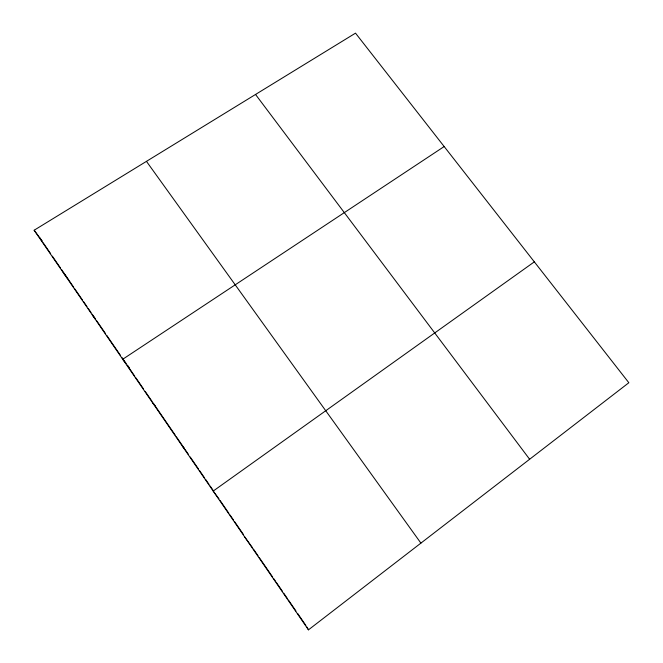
<?xml version="1.0" encoding="UTF-8"?>
<svg xmlns="http://www.w3.org/2000/svg" width="663" height="663" viewBox="0 0 663 663"><rect width="100%" height="100%" fill="white"/><g stroke="black" fill="none" stroke-linecap="round" stroke-linejoin="round"><path stroke-width="0.99" d="M244.398 536.524L252.255 547.348M308.461 629.85L628.847 382.733L355.509 33.15L34.153 230.227L308.461 629.85L307.019 627.115M534.337 261.852L213.196 491.068L218.964 498.849M444.169 146.54L122.721 359.263L126.094 363.573L121.992 357.597M182.524 446.381L184.405 448.503L176.333 436.751M152.374 402.449L155.009 405.69M127.321 365.139L129.161 367.493M92.696 315.513L95.629 319.359M255.537 94.461L529.629 459.26M63.176 272.51L67.991 278.932L61.626 269.659M34.153 230.227L42.109 240.967M146.457 161.358L420.906 543.121M39.647 237.644L41.96 241.017M43.12 242.699L50.637 253.656M52.369 256.183L60.466 267.976M68.562 279.769L73.75 287.319M74.902 289.002L82.394 299.916M83.546 301.59L87.002 306.629M88.154 308.312L91.038 312.505M92.19 314.187L95.646 319.218M96.798 320.9L105.591 333.704M106.76 335.412L120.235 355.045M127.255 365.263L134.771 376.211M135.932 377.893L143.448 388.841M145.18 391.369L152.117 401.48M153.277 403.162L175.181 435.077M184.985 449.357L188.499 454.478M190.264 457.039L198.461 468.99M199.638 470.697L204.32 477.526M205.497 479.233L209.011 484.355M210.188 486.062L213.113 490.33M220.133 500.548L228.892 513.319M230.061 515.018L233.575 520.132M234.743 521.831L243.503 534.602M253.423 549.047L258.089 555.843M259.25 557.542L272.667 577.075M273.836 578.774L275.584 581.327M276.164 582.172L282.571 591.504M283.731 593.194L287.228 598.283M288.388 599.982L295.955 611.004M297.704 613.548L305.858 625.424"/></g></svg>
